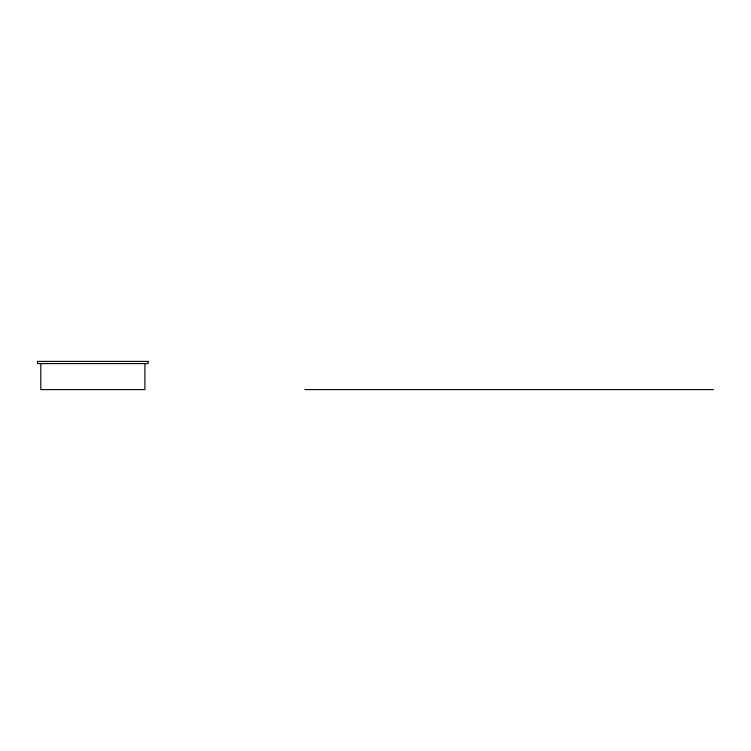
<?xml version="1.0" encoding="UTF-8"?>
<svg xmlns="http://www.w3.org/2000/svg" width="751" height="751" viewBox="0 0 751 751"><rect width="100%" height="100%" fill="white"/><g stroke="black" fill="none" stroke-linecap="round" stroke-linejoin="round"><path stroke-width="1.13" d="M304.878 389.6L713.45 389.6M144.896 363.568L144.896 389.6L40.807 389.6L40.807 363.568M148.154 361.4L37.55 361.4L37.55 363.568L148.154 363.568L148.154 361.4"/></g></svg>
